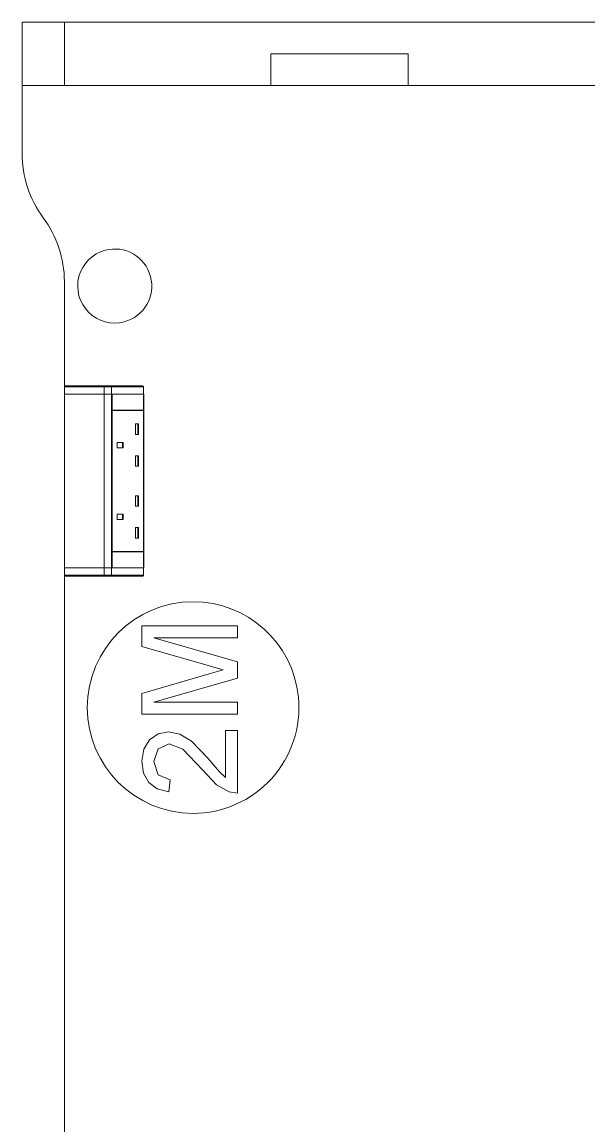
# Model space of a CAD drawing. Header units: millimetres. Extents: x 155927 to 295199, y -4084 to 97293.
# Drawn here: x 181133 to 181669, y 9940 to 10983 of the extents above; entities that cross this region are included whole.
import ezdxf

# ---------------------------------------------------------------- set-up
doc = ezdxf.new("R2010")
doc.units = ezdxf.units.MM
doc.header["$MEASUREMENT"] = 0
doc.layers.add('I-FURN', color=8, linetype='CONTINUOUS', lineweight=9)

msp = doc.modelspace()

# ---------------------------------------------------------------- linework, layer by layer
at = {"layer": 'I-FURN'}
for p, q in [((181172.8, 10982.7), (181132.8, 10982.7)), ((181132.8, 10982.7), (181932.8, 10982.7)), ((181132.8, 10922.7), (181132.8, 10982.7)), ((181132.8, 10922.7), (181132.8, 10982.7)), ((181132.8, 10982.7), (181132.8, 10858.8)), ((181932.8, 10982.7), (181132.8, 10982.7)), ((181132.8, 10982.7), (181932.8, 10982.7)), ((181132.8, 10858.8), (181132.8, 10982.7)), ((181892.8, 10982.7), (181172.8, 10982.7)), ((181172.8, 10922.7), (181172.8, 10982.7)), ((181172.8, 10922.7), (181172.8, 10982.7)), ((181367.8, 10922.7), (181367.8, 10952.7)), ((181367.8, 10952.7), (181497.8, 10952.7)), ((181367.8, 10922.7), (181367.8, 10952.7)), ((181497.8, 10952.7), (181367.8, 10952.7)), ((181497.8, 10922.7), (181497.8, 10952.7)), ((181497.8, 10952.7), (181497.8, 10922.7)), ((181367.8, 10922.7), (181132.8, 10922.7)), ((181132.8, 10922.7), (181172.8, 10922.7)), ((181172.8, 10922.7), (181892.8, 10922.7)), ((181497.8, 10922.7), (181367.8, 10922.7)), ((181932.8, 10922.7), (181497.8, 10922.7)), ((181172.8, 10737.7), (181172.8, 10638.1)), ((181172.8, 10638.1), (181172.8, 10737.7)), ((181177.8, 10639.1), (181173.8, 10639.1)), ((181173.8, 10639.1), (181210.9, 10639.1)), ((181177.8, 10639.1), (181177.8, 10638.1)), ((181216.4, 10639.1), (181177.8, 10639.1)), ((181210.9, 10639.1), (181216.4, 10639.1)), ((181216.4, 10639.1), (181246.7, 10639.1)), ((181216.4, 10639.1), (181246.7, 10639.1)), ((181172.8, 10631.1), (181172.8, 10638.1)), ((181210.3, 10638.1), (181172.8, 10638.1)), ((181172.8, 10638.1), (181172.8, 10631.1)), ((181210.3, 10631.1), (181172.8, 10631.1)), ((181172.8, 10467.1), (181172.8, 10631)), ((181172.8, 10631), (181172.8, 10467.1)), ((181172.8, 10631), (181210.3, 10631)), ((181217.2, 10638.1), (181210.3, 10638.1)), ((181210.3, 10638.1), (181210.3, 10631.1)), ((181217.2, 10631.1), (181210.3, 10631.1)), ((181210.3, 10631), (181210.3, 10467.1)), ((181210.3, 10631), (181217.2, 10631)), ((181247.5, 10638.1), (181217.2, 10638.1)), ((181217.2, 10638.1), (181217.2, 10631.1)), ((181247.5, 10631.1), (181217.2, 10631.1)), ((181217.2, 10631), (181217.2, 10467.1)), ((181217.8, 10631), (181217.2, 10631)), ((181217.8, 10616.1), (181217.8, 10631)), ((181218, 10631.1), (181218, 10616.1)), ((181247.9, 10631.1), (181218, 10631.1)), ((181247.3, 10638.9), (181247.3, 10638.9)), ((181247.7, 10638.1), (181247.5, 10638.1)), ((181247.5, 10638.1), (181247.5, 10631.1)), ((181247.7, 10631.1), (181247.5, 10631.1)), ((181247.7, 10638.1), (181247.7, 10631.1)), ((181247.7, 10638.1), (181247.7, 10631.1)), ((181247.7, 10631.1), (181247.7, 10638.1)), ((181247.7, 10631), (181247.7, 10467.1)), ((181247.9, 10616.1), (181247.9, 10631.1)), ((181217.8, 10482.6), (181217.8, 10615.6)), ((181218, 10616.1), (181247.9, 10616.1)), ((181218, 10615.6), (181218, 10482.6)), ((181247.9, 10615.6), (181218, 10615.6)), ((181247.5, 10615.6), (181247.5, 10616.1)), ((181247.9, 10482.6), (181247.9, 10615.6)), ((181242.8, 10603), (181240, 10603)), ((181240, 10603), (181240, 10593)), ((181242.1, 10603), (181242.1, 10593)), ((181242.8, 10603), (181242.8, 10593)), ((181242.8, 10593), (181240, 10593)), ((181222.8, 10580.5), (181222.8, 10585.5)), ((181222.8, 10585.5), (181228.5, 10585.5)), ((181228.5, 10580.5), (181222.8, 10580.5)), ((181227.8, 10585.5), (181227.8, 10580.5)), ((181228.5, 10585.5), (181228.5, 10580.5)), ((181242.8, 10573), (181240, 10573)), ((181240, 10573), (181240, 10563)), ((181242.1, 10573), (181242.1, 10563)), ((181242.8, 10573), (181242.8, 10563)), ((181242.8, 10563), (181240, 10563)), ((181242.8, 10535.2), (181240, 10535.2)), ((181240, 10535.2), (181240, 10525.2)), ((181242.1, 10535.2), (181242.1, 10525.2)), ((181242.8, 10535.2), (181242.8, 10525.2)), ((181242.8, 10525.2), (181240, 10525.2)), ((181228.5, 10517.7), (181222.8, 10517.7)), ((181222.8, 10517.7), (181222.8, 10512.7)), ((181227.8, 10517.7), (181227.8, 10512.7)), ((181228.5, 10517.7), (181228.5, 10512.7)), ((181228.5, 10512.7), (181222.8, 10512.7)), ((181242.8, 10505.2), (181240, 10505.2)), ((181240, 10505.2), (181240, 10495.2)), ((181242.1, 10505.2), (181242.1, 10495.2)), ((181242.8, 10505.2), (181242.8, 10495.2)), ((181242.8, 10495.2), (181240, 10495.2)), ((181247.9, 10482.6), (181218, 10482.6)), ((181247.5, 10482.1), (181247.5, 10482.6)), ((181217.8, 10467.1), (181217.8, 10482.1)), ((181218, 10482.1), (181218, 10467.1)), ((181247.9, 10482.1), (181218, 10482.1)), ((181247.9, 10467.1), (181247.9, 10482.1)), ((181210.3, 10467.1), (181172.8, 10467.1)), ((181172.8, 10460), (181172.8, 10467)), ((181172.8, 10460), (181172.8, 10467)), ((181172.8, 10467), (181210.3, 10467)), ((181217.2, 10467.1), (181210.3, 10467.1)), ((181210.3, 10460), (181210.3, 10467)), ((181210.3, 10467), (181217.2, 10467)), ((181218, 10467.1), (181215.6, 10467.1)), ((181217.2, 10467.1), (181217.8, 10467.1)), ((181217.2, 10460), (181217.2, 10467)), ((181217.2, 10467), (181247.5, 10467)), ((181218, 10467.1), (181247.9, 10467.1)), ((181247.5, 10460), (181247.5, 10467)), ((181247.5, 10467), (181247.7, 10467)), ((181247.7, 10467), (181247.7, 10460)), ((181247.7, 10467), (181247.7, 10460)), ((181247.7, 10467), (181247.7, 10460)), ((181172.8, 10460), (181172.8, 9627.7)), ((181172.8, 9627.7), (181172.8, 10460)), ((181172.8, 10460), (181210.3, 10460)), ((181173.8, 10459), (181173.8, 10459)), ((181210.9, 10459), (181173.8, 10459)), ((181173.8, 10459), (181177.8, 10459)), ((181177.8, 10460), (181177.8, 10459)), ((181177.8, 10459), (181216.4, 10459)), ((181210.3, 10460), (181217.2, 10460)), ((181216.4, 10459), (181210.9, 10459)), ((181246.7, 10459), (181216.4, 10459)), ((181246.7, 10459), (181216.4, 10459)), ((181217.2, 10460), (181247.5, 10460)), ((181247.3, 10459.2), (181247.3, 10459.3)), ((181247.5, 10460), (181247.7, 10460)), ((181336.4, 10412.3), (181246, 10412.3)), ((181246, 10412.3), (181246, 10392.8)), ((181336.4, 10401), (181336.4, 10412.3)), ((181336.4, 10378.3), (181257.3, 10401)), ((181257.3, 10401), (181336.4, 10401)), ((181246, 10392.8), (181308.6, 10374.6)), ((181336.4, 10362.9), (181336.4, 10378.3)), ((181308.6, 10374.6), (181323, 10370.6)), ((181323, 10370.6), (181309.7, 10366.9)), ((181309.7, 10366.9), (181246, 10348.4)), ((181257.3, 10340.2), (181336.4, 10362.9)), ((181246, 10348.4), (181246, 10328.9)), ((181336.4, 10340.2), (181257.3, 10340.2)), ((181336.4, 10328.9), (181336.4, 10340.2)), ((181246, 10328.9), (181336.4, 10328.9)), ((181261.3, 10310.1), (181253.2, 10304.5)), ((181271.2, 10312), (181261.3, 10310.1)), ((181281.9, 10310), (181271.2, 10312)), ((181293, 10303.3), (181281.9, 10310)), ((181325.1, 10313.4), (181325.1, 10269)), ((181336.4, 10313.4), (181325.1, 10313.4)), ((181336.4, 10254.1), (181336.4, 10313.4)), ((181247.8, 10295.7), (181246, 10284.3)), ((181253.2, 10304.5), (181247.8, 10295.7)), ((181257.3, 10284.1), (181261.5, 10296.1)), ((181261.5, 10296.1), (181271.9, 10300.7)), ((181271.9, 10300.7), (181284.7, 10295.8)), ((181284.7, 10295.8), (181303.5, 10276.3)), ((181308.5, 10287.1), (181293, 10303.3)), ((181319.3, 10274.1), (181308.5, 10287.1)), ((181246, 10284.3), (181247.6, 10272.9)), ((181261.4, 10271.5), (181257.3, 10284.1)), ((181303.5, 10276.3), (181316.6, 10262.1)), ((181325.1, 10269), (181319.3, 10274.1)), ((181247.6, 10272.9), (181252.5, 10264.1)), ((181252.5, 10264.1), (181260.5, 10258.2)), ((181272.8, 10266.8), (181261.4, 10271.5)), ((181271.4, 10255.5), (181272.8, 10266.8)), ((181260.5, 10258.2), (181271.4, 10255.5)), ((181316.6, 10262.1), (181328.6, 10255.3)), ((181328.6, 10255.3), (181336.4, 10254.1))]:
    msp.add_line(p, q, dxfattribs=at)
at = {"layer": 'I-FURN', "flags": 128}
for points in [[(181173.8, 10639.1), (181173.8, 10639.1), (181173.7, 10639.1), (181173.7, 10639.1), (181173.7, 10639.1), (181173.6, 10639.1), (181173.6, 10639.1), (181173.5, 10639.1), (181173.5, 10639.1), (181173.5, 10639.1), (181173.4, 10639.1), (181173.4, 10639), (181173.4, 10639), (181173.3, 10639), (181173.3, 10639), (181173.3, 10639), (181173.2, 10638.9), (181173.2, 10638.9), (181173.2, 10638.9), (181173.1, 10638.9), (181173.1, 10638.8), (181173.1, 10638.8), (181173.1, 10638.8), (181173, 10638.7), (181173, 10638.7), (181173, 10638.7), (181173, 10638.6), (181172.9, 10638.6), (181172.9, 10638.6), (181172.9, 10638.5), (181172.9, 10638.5), (181172.9, 10638.5), (181172.9, 10638.4), (181172.9, 10638.4), (181172.8, 10638.3), (181172.8, 10638.3), (181172.8, 10638.3), (181172.8, 10638.2), (181172.8, 10638.2), (181172.8, 10638.1), (181172.8, 10638.1)], [(181177.8, 10639.1), (181177.7, 10639.1), (181177.5, 10639.1), (181177.3, 10639.1), (181177.2, 10639.1), (181177, 10639.1), (181176.9, 10639.1), (181176.7, 10639.1), (181176.6, 10639.1), (181176.4, 10639.1), (181176.3, 10639.1), (181176.1, 10639.1), (181176, 10639.1), (181175.8, 10639.1), (181175.7, 10639.1), (181175.6, 10639.1), (181175.4, 10639.1), (181175.3, 10639.1), (181175.2, 10639.1), (181175.1, 10639.1), (181175, 10639.1), (181174.8, 10639.1), (181174.7, 10639.1), (181174.6, 10639.1), (181174.5, 10639.1), (181174.5, 10639.1), (181174.4, 10639.1), (181174.3, 10639.1), (181174.2, 10639.1), (181174.2, 10639.1), (181174.1, 10639.1), (181174, 10639.1), (181174, 10639.1), (181173.9, 10639.1), (181173.9, 10639.1), (181173.9, 10639.1), (181173.9, 10639.1), (181173.8, 10639.1), (181173.8, 10639.1), (181173.8, 10639.1)], [(181173.8, 10639.1), (181173.8, 10639.1), (181173.8, 10639.1)], [(181173.8, 10639.1), (181174.1, 10639.1), (181174.5, 10639.1), (181175.1, 10639.1), (181175.8, 10639.1), (181176.6, 10639.1), (181177.5, 10639.1), (181178.6, 10639.1), (181179.8, 10639.1), (181181.1, 10639.1), (181182.6, 10639.1), (181184.2, 10639.1), (181185.9, 10639.1), (181187.7, 10639.1), (181189.6, 10639.1), (181191.7, 10639.1), (181193.8, 10639.1), (181196.1, 10639.1), (181198.4, 10639.1), (181200.9, 10639.1), (181203.5, 10639.1), (181206.1, 10639.1), (181208.8, 10639.1), (181210.9, 10639.1)], [(181210.9, 10639.1), (181211, 10639.1), (181211.1, 10639.1), (181211.3, 10639.1), (181211.4, 10639.1), (181211.6, 10639.1), (181211.7, 10639.1), (181211.9, 10639.1), (181212, 10639.1), (181212.2, 10639.1), (181212.3, 10639.1), (181212.5, 10639.1), (181212.6, 10639.1), (181212.8, 10639.1), (181213, 10639.1), (181213.1, 10639.1), (181213.3, 10639.1), (181213.4, 10639.1), (181213.6, 10639.1), (181213.7, 10639.1), (181213.9, 10639.1), (181214.1, 10639.1), (181214.2, 10639.1), (181214.4, 10639.1), (181214.5, 10639.1), (181214.7, 10639.1), (181214.8, 10639.1), (181215, 10639.1), (181215.1, 10639.1), (181215.2, 10639.1), (181215.4, 10639.1), (181215.5, 10639.1), (181215.6, 10639.1), (181215.8, 10639.1), (181215.9, 10639.1), (181216, 10639.1), (181216.1, 10639.1), (181216.2, 10639.1), (181216.3, 10639.1), (181216.4, 10639.1)], [(181247.7, 10638.1), (181247.7, 10638.2), (181247.7, 10638.2), (181247.7, 10638.3), (181247.7, 10638.3), (181247.6, 10638.3), (181247.6, 10638.4), (181247.6, 10638.4), (181247.6, 10638.5), (181247.6, 10638.5), (181247.6, 10638.5), (181247.6, 10638.6), (181247.6, 10638.6), (181247.5, 10638.6)], [(181172.8, 10460), (181172.8, 10460), (181172.8, 10459.9), (181172.8, 10459.9), (181172.8, 10459.9), (181172.8, 10459.8), (181172.9, 10459.8), (181172.9, 10459.7), (181172.9, 10459.7), (181172.9, 10459.7), (181172.9, 10459.6), (181172.9, 10459.6), (181172.9, 10459.6), (181173, 10459.5), (181173, 10459.5), (181173, 10459.5), (181173, 10459.4), (181173, 10459.4), (181173.1, 10459.4), (181173.1, 10459.3), (181173.1, 10459.3), (181173.2, 10459.3), (181173.2, 10459.2), (181173.2, 10459.2), (181173.2, 10459.2), (181173.3, 10459.2), (181173.3, 10459.2), (181173.4, 10459.1), (181173.4, 10459.1), (181173.4, 10459.1), (181173.5, 10459.1), (181173.5, 10459.1), (181173.5, 10459.1), (181173.6, 10459), (181173.6, 10459), (181173.7, 10459), (181173.7, 10459), (181173.7, 10459), (181173.8, 10459), (181173.8, 10459), (181173.8, 10459)], [(181210.9, 10459), (181208.1, 10459), (181205.4, 10459), (181202.8, 10459), (181200.2, 10459), (181197.8, 10459), (181195.5, 10459), (181193.3, 10459), (181191.1, 10459), (181189.1, 10459), (181187.2, 10459), (181185.4, 10459), (181183.8, 10459), (181182.2, 10459), (181180.8, 10459), (181179.5, 10459), (181178.3, 10459), (181177.3, 10459), (181176.3, 10459), (181175.6, 10459), (181174.9, 10459), (181174.4, 10459), (181174, 10459), (181173.8, 10459)], [(181173.8, 10459), (181173.8, 10459), (181173.8, 10459), (181173.9, 10459), (181173.9, 10459), (181173.9, 10459), (181173.9, 10459), (181174, 10459), (181174, 10459), (181174.1, 10459), (181174.1, 10459), (181174.2, 10459), (181174.3, 10459), (181174.4, 10459), (181174.4, 10459), (181174.5, 10459), (181174.6, 10459), (181174.7, 10459), (181174.8, 10459), (181174.9, 10459), (181175, 10459), (181175.2, 10459), (181175.3, 10459), (181175.4, 10459), (181175.5, 10459), (181175.7, 10459), (181175.8, 10459), (181175.9, 10459), (181176.1, 10459), (181176.2, 10459), (181176.4, 10459), (181176.5, 10459), (181176.7, 10459), (181176.8, 10459), (181177, 10459), (181177.1, 10459), (181177.3, 10459), (181177.5, 10459), (181177.6, 10459), (181177.8, 10459), (181177.8, 10459)], [(181216.4, 10459), (181216.3, 10459), (181216.2, 10459), (181216.1, 10459), (181216, 10459), (181215.9, 10459), (181215.8, 10459), (181215.6, 10459), (181215.5, 10459), (181215.4, 10459), (181215.2, 10459), (181215.1, 10459), (181215, 10459), (181214.8, 10459), (181214.7, 10459), (181214.5, 10459), (181214.4, 10459), (181214.2, 10459), (181214.1, 10459), (181213.9, 10459), (181213.7, 10459), (181213.6, 10459), (181213.4, 10459), (181213.3, 10459), (181213.1, 10459), (181213, 10459), (181212.8, 10459), (181212.6, 10459), (181212.5, 10459), (181212.3, 10459), (181212.2, 10459), (181212, 10459), (181211.9, 10459), (181211.7, 10459), (181211.6, 10459), (181211.4, 10459), (181211.3, 10459), (181211.1, 10459), (181211, 10459), (181210.9, 10459)], [(181247.5, 10459.5), (181247.6, 10459.5), (181247.6, 10459.6), (181247.6, 10459.6), (181247.6, 10459.7), (181247.6, 10459.7), (181247.6, 10459.7), (181247.6, 10459.8), (181247.6, 10459.8), (181247.7, 10459.8), (181247.7, 10459.9), (181247.7, 10459.9), (181247.7, 10460), (181247.7, 10460), (181247.7, 10460)]]:
    msp.add_lwpolyline(points, dxfattribs=at)
at = {"layer": 'I-FURN'}
for centre, radius, start, end in [((181232.9, 10857.7), 100, 179.3744, 216.8699), ((181232.9, 10857.7), 100, 179.3744, 216.8699), ((181072.8, 10737.7), 100, 0, 36.8699), ((181072.8, 10737.7), 100, 0, 36.8699), ((181220.4, 10733.3), 35, 105, 165), ((181220.4, 10733.3), 35, 285, 105), ((181220.4, 10733.3), 35, 165.2996, 285), ((181294.5, 10335), 100, 90, 270), ((181294.5, 10335), 100, 5.6547, 90), ((181294.5, 10335), 100, 270, 5.4446)]:
    msp.add_arc(centre, radius, start, end, dxfattribs=at)
at = {"layer": 'I-FURN', "extrusion": (0, 0, -1)}
for centre, major_axis, ratio, start_param, end_param in [((181173.8, 10638.1), (0, -1), 0.998113, 1.570796, 3.141593), ((181210.9, 10638.1), (0, -1), 0.56467, 1.570796, 3.141593), ((181216.4, 10638.1), (0, -1), 0.819152, 3.141593, 4.712389), ((181246.7, 10638.1), (0, 1), 0.819152, 0, 1.570796), ((181173.8, 10460), (0, -1), 0.998113, 0, 1.570796), ((181210.9, 10460), (0, -1), 0.56467, 0, 1.570796), ((181216.4, 10460), (0, -1), 0.819152, 4.712389, 6.283185), ((181246.7, 10460), (0, -1), 0.819152, 4.712389, 6.283185)]:
    msp.add_ellipse(centre, major_axis=major_axis, ratio=ratio, start_param=start_param, end_param=end_param, dxfattribs=at)

doc.saveas('drawing.dxf')
